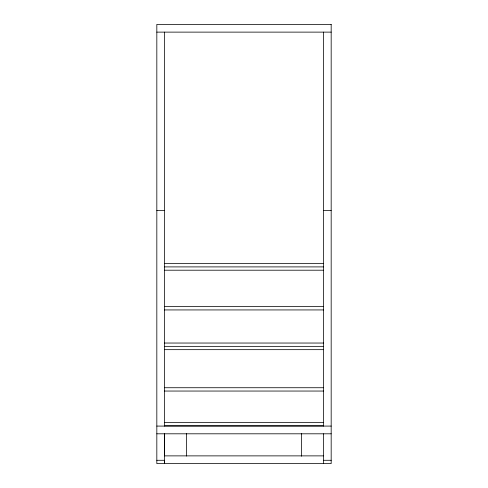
<?xml version="1.0" encoding="UTF-8"?>
<svg xmlns="http://www.w3.org/2000/svg" width="488" height="488" viewBox="0 0 488 488"><rect width="100%" height="100%" fill="white"/><g stroke="black" fill="none" stroke-linecap="round" stroke-linejoin="round"><path stroke-width="0.73" d="M156.825 32.123L331.175 32.123M156.825 210.621L164.547 210.621M323.452 210.621L331.175 210.621M164.547 263.587L323.452 263.587M164.547 266.899L323.452 266.899M164.432 270.206L323.452 270.206M164.547 306.623L323.568 306.623M164.438 309.935L323.562 309.935M164.547 343.04L323.568 343.04M164.547 346.352L323.568 346.352M164.547 349.664L323.568 349.664M164.547 387.734L323.568 387.734M164.438 391.047L323.562 391.047M164.432 422.492L323.452 422.492M164.547 425.804L323.452 425.804M156.825 426.079L331.175 426.079M156.825 433.808L331.175 433.808M323.452 455.877L164.547 455.877L164.547 433.808L164.547 463.6L164.547 460.288L156.825 460.288M323.452 460.288L331.175 460.288M323.452 32.123L323.452 426.079M323.452 433.808L323.452 463.6M301.364 433.503L301.364 456.225M186.556 433.503L186.55 456.079M164.547 32.123L164.547 426.079M331.175 24.4L156.825 24.4L156.825 463.6L331.175 463.6L331.175 24.4"/></g></svg>
